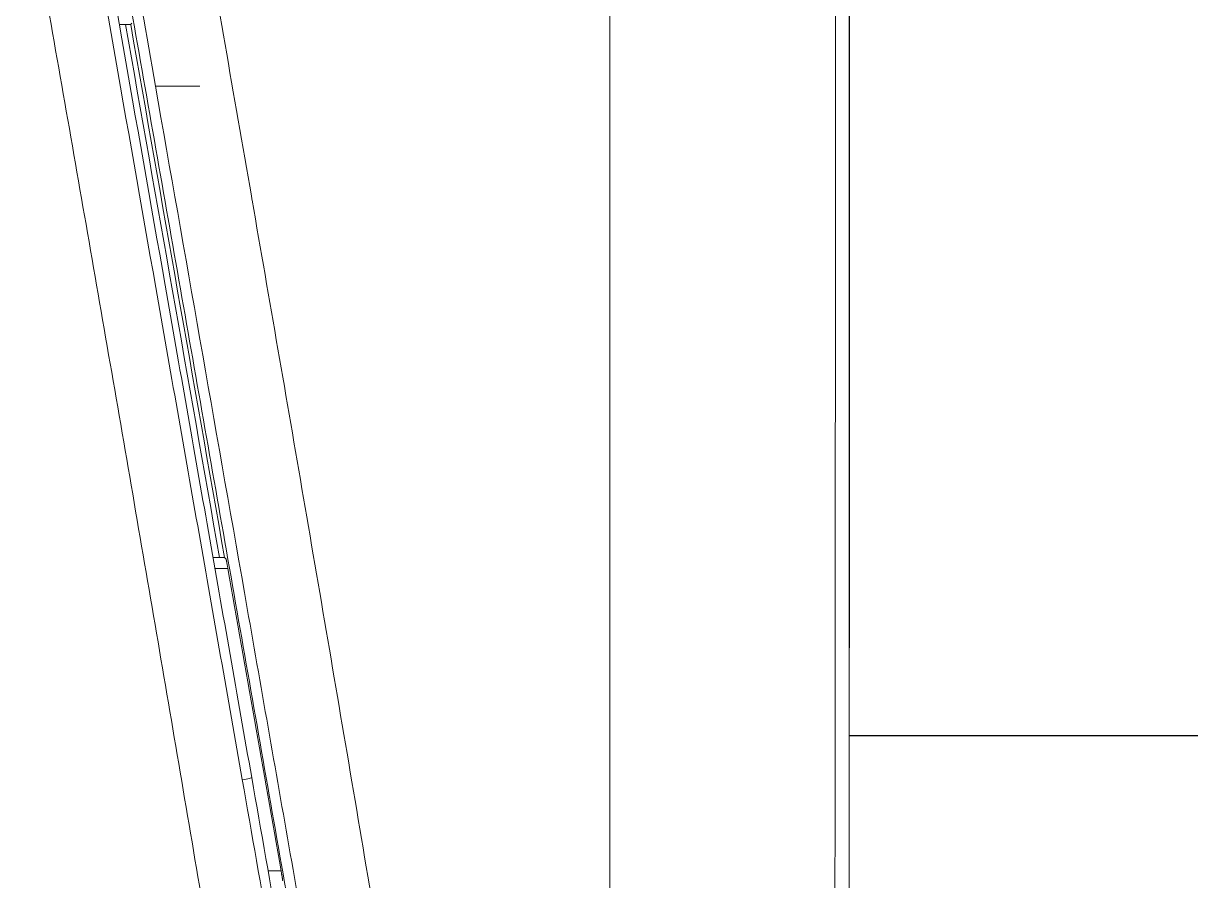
# Model space of a CAD drawing. Header units: millimetres. Extents: x 70151 to 230897, y 35202 to 113211.
# Drawn here: x 179277 to 179394.1, y 68849.7 to 68935.7 of the extents above; entities that cross this region are included whole.
import ezdxf

# ---------------------------------------------------------------- set-up
doc = ezdxf.new("R2010")
doc.units = ezdxf.units.MM
doc.header["$LTSCALE"] = 50
doc.layers.add('2-con', color=2, linetype='Continuous')
doc.layers.add('mark-B', color=2, linetype='Continuous', lineweight=20)
doc.layers.add('SS-ED', color=3, linetype='Continuous', lineweight=30)

# ---------------------------------------------------------------- blocks, each defined once
blk = doc.blocks.new('무풍1WAY 대형')
at = {"layer": 'mark-B'}
for p, q in [((-647.96, -91.24), (-646.65, -91.24)), ((-642.62, -121.53), (-641.32, -121.53)), ((-641.78, -122.66), (-641.13, -122.66)), ((-631.73, -176.09), (-632.36, -176.09))]:
    blk.add_line(p, q, dxfattribs=at)
blk.add_ellipse((-644.03, -100.39), major_axis=(-0.981, -0.172), ratio=0.033932, start_param=4.743301, end_param=6.335298, dxfattribs=at)
for points in [[(-705.02, -439.19), (-705, -306.24), (-704.98, -173.29), (-704.93, -40.34)], [(-642.62, -121.53), (-644.4, -111.43), (-646.18, -101.34), (-647.96, -91.24)], [(-642.29, -122.65), (-642.33, -122.61), (-642.38, -122.57), (-642.43, -122.53)], [(-632.87, -176.1), (-636.01, -158.28), (-639.15, -140.46), (-642.29, -122.65)], [(-641.78, -122.66), (-638.64, -140.47), (-635.5, -158.28), (-632.36, -176.09)], [(-639.82, -169.93), (-638.33, -169.93), (-636.84, -169.93), (-635.35, -169.93)], [(-632.97, -176.22), (-632.94, -176.18), (-632.9, -176.14), (-632.87, -176.1)]]:
    blk.add_open_spline(points, degree=3, dxfattribs=at)
for points, knots in [([(-705, -439.08), (-705, -405.86), (-704.99, -372.63), (-704.98, -306.19), (-704.98, -272.97), (-704.96, -206.52), (-704.95, -173.3), (-704.94, -123.47), (-704.94, -106.85), (-704.92, -73.63), (-704.92, -57.02), (-704.91, -40.41)], [0, 0, 0, 0, 0.25, 0.25, 0.5, 0.5, 0.75, 0.75, 0.875, 0.875, 1, 1, 1, 1]), ([(-703.47, -40.43), (-703.48, -57.04), (-703.5, -73.65), (-703.53, -106.87), (-703.54, -123.48), (-703.58, -173.32), (-703.59, -206.54), (-703.62, -272.98), (-703.63, -306.21), (-703.65, -372.65), (-703.66, -405.87), (-703.66, -439.1)], [0, 0, 0, 0, 0.125, 0.125, 0.25, 0.25, 0.5, 0.5, 0.75, 0.75, 1, 1, 1, 1]), ([(-680.92, -52.48), (-680.92, -53.12), (-680.92, -54.4), (-680.92, -56.34), (-680.92, -58.28), (-680.92, -60.24), (-680.92, -62.22), (-680.92, -64.2), (-680.92, -66.21), (-680.92, -68.22), (-680.92, -70.25), (-680.92, -72.29), (-680.92, -74.35), (-680.92, -76.42), (-680.92, -78.5), (-680.92, -80.6), (-680.92, -82.71), (-680.92, -84.83), (-680.92, -86.97), (-680.92, -89.12), (-680.92, -91.29), (-680.92, -93.47), (-680.92, -95.66), (-680.92, -97.87), (-680.92, -100.09), (-680.92, -102.33), (-680.92, -104.58), (-680.92, -106.84), (-680.92, -109.11), (-680.92, -111.4), (-680.92, -113.71), (-680.92, -116.02), (-680.92, -118.36), (-680.92, -120.7), (-680.92, -123.06), (-680.92, -125.43), (-680.92, -127.82), (-680.92, -130.22), (-680.92, -132.63), (-680.92, -135.06), (-680.92, -137.5), (-680.92, -146.31), (-680.92, -161.86), (-680.92, -184.51), (-680.92, -208.28), (-680.92, -227.16), (-680.92, -240.83), (-680.92, -248.96), (-680.92, -257.22), (-680.92, -265.6), (-680.92, -274.1), (-680.92, -282.73), (-680.92, -291.49), (-680.92, -300.37), (-680.92, -309.37), (-680.92, -318.51), (-680.92, -327.76), (-680.92, -337.14), (-680.92, -346.65), (-680.92, -356.28), (-680.92, -366.04), (-680.92, -375.92), (-680.92, -385.93), (-680.92, -396.06), (-680.92, -402.86), (-680.92, -406.28)], [0, 0, 0, 0, 0.005423, 0.010885, 0.016386, 0.021926, 0.027504, 0.033122, 0.038778, 0.044473, 0.050206, 0.055979, 0.06179, 0.067641, 0.07353, 0.079458, 0.085424, 0.09143, 0.097475, 0.103558, 0.10968, 0.115841, 0.122041, 0.12828, 0.134558, 0.140874, 0.14723, 0.153624, 0.160057, 0.166529, 0.17304, 0.179589, 0.186177, 0.192805, 0.19947, 0.206175, 0.212918, 0.219701, 0.226521, 0.233381, 0.240279, 0.247216, 0.308102, 0.37213, 0.439303, 0.509616, 0.532243, 0.555224, 0.578557, 0.602244, 0.626284, 0.650679, 0.675427, 0.700529, 0.725984, 0.751794, 0.777958, 0.804476, 0.831348, 0.858573, 0.886152, 0.914085, 0.94237, 0.971009, 1, 1, 1, 1]), ([(-660.48, -67.93), (-658.79, -78.04), (-655.39, -98.27), (-650.25, -128.46), (-646.78, -148.53), (-645.05, -158.48)], [0, 0, 0, 0, 0.334987, 0.669974, 1, 1, 1, 1]), ([(-635.35, -169.93), (-638.33, -153), (-641.31, -136.06), (-645.77, -110.66), (-647.26, -102.19), (-650.23, -85.26), (-651.71, -76.79), (-653.2, -68.33)], [0, 0, 0, 0, 0.5, 0.5, 0.75, 0.75, 1, 1, 1, 1]), ([(-652.15, -68.18), (-650.51, -77.51), (-648.87, -86.85), (-645.59, -105.53), (-643.96, -114.87), (-640.68, -133.54), (-639.04, -142.88), (-635.76, -161.56), (-634.12, -170.9), (-629.19, -198.92), (-625.91, -217.6), (-620.98, -245.62), (-619.34, -254.96), (-616.87, -268.97), (-616.05, -273.64), (-614.82, -280.64), (-614.41, -282.98), (-613.59, -287.65), (-613.17, -289.99), (-612.76, -292.32)], [0, 0, 0, 0, 0.125, 0.125, 0.25, 0.25, 0.375, 0.375, 0.5, 0.5, 0.75, 0.75, 0.875, 0.875, 0.9375, 0.9375, 0.96875, 0.96875, 1, 1, 1, 1]), ([(-645.01, -100.57), (-645.96, -95.16), (-646.91, -89.76), (-648.34, -81.65), (-648.81, -78.94), (-649.53, -74.89), (-649.76, -73.54), (-650.06, -71.85), (-650.12, -71.51), (-650.24, -70.84), (-650.3, -70.5), (-650.41, -69.82), (-650.5, -69.32), (-650.59, -68.81), (-650.65, -68.47), (-650.68, -68.3), (-650.71, -68.13)], [0, 0, 0, 0, 0.5, 0.5, 0.75, 0.75, 0.875, 0.875, 0.90625, 0.90625, 0.9375, 0.9375, 0.96875, 0.984375, 0.984375, 1, 1, 1, 1]), ([(-649.77, -67.93), (-649.74, -68.1), (-649.71, -68.26), (-649.65, -68.6), (-649.56, -69.11), (-649.47, -69.62), (-649.36, -70.29), (-649.3, -70.63), (-649.18, -71.31), (-648.88, -72.99), (-648.59, -74.68), (-647.87, -78.74), (-647.4, -81.44), (-645.97, -89.55), (-645.02, -94.96), (-644.07, -100.37)], [0, 0, 0, 0, 0.015625, 0.015625, 0.03125, 0.0625, 0.0625, 0.09375, 0.09375, 0.125, 0.25, 0.25, 0.5, 0.5, 1, 1, 1, 1]), ([(-611.57, -250.8), (-612.5, -245.67), (-615.11, -231.24), (-619.35, -207.51), (-624.28, -179.61), (-629.16, -151.71), (-633.98, -123.79), (-638.74, -95.87), (-641.87, -77.25), (-643.42, -67.94)], [0, 0, 0, 0, 0.084285, 0.236904, 0.389524, 0.542143, 0.694762, 0.847381, 1, 1, 1, 1]), ([(-648.12, -90.24), (-648.12, -90.24), (-648.12, -90.25), (-648.11, -90.27), (-648.11, -90.28), (-648.11, -90.3), (-648.11, -90.3), (-648.11, -90.31), (-648.11, -90.32), (-648.1, -90.35), (-648.1, -90.38), (-648.09, -90.43), (-648.09, -90.44), (-648.09, -90.46), (-648.09, -90.47), (-648.08, -90.5), (-648.08, -90.52), (-648.07, -90.59), (-648.06, -90.64), (-648.05, -90.71), (-648.05, -90.72), (-648.04, -90.75), (-648.03, -90.79), (-648.02, -90.86), (-648.01, -90.92), (-648, -90.97), (-648, -90.99), (-648, -91.02), (-647.99, -91.03), (-647.98, -91.11), (-647.97, -91.17), (-647.96, -91.24)], [0, 0, 0, 0, 0.125, 0.125, 0.1875, 0.1875, 0.21875, 0.21875, 0.25, 0.25, 0.375, 0.375, 0.40625, 0.40625, 0.4375, 0.4375, 0.5, 0.5, 0.625, 0.625, 0.65625, 0.65625, 0.6875, 0.75, 0.8125, 0.8125, 0.84375, 0.84375, 0.875, 0.875, 1, 1, 1, 1]), ([(-609.82, -298.11), (-610.13, -297.11), (-610.42, -296.11), (-610.73, -294.84), (-610.79, -294.59), (-610.9, -294.08), (-610.96, -293.82), (-611.12, -293.06), (-611.22, -292.55), (-611.36, -291.77), (-611.41, -291.52), (-611.5, -291), (-611.55, -290.75), (-611.68, -289.97), (-611.77, -289.46), (-612.04, -287.91), (-612.31, -286.37), (-612.59, -284.83), (-612.77, -283.8), (-612.86, -283.28), (-613.13, -281.74), (-613.31, -280.71), (-613.67, -278.65), (-613.86, -277.62), (-614.22, -275.56), (-614.4, -274.53), (-616.03, -265.26), (-617.48, -257.03), (-621.83, -232.32), (-624.73, -215.85), (-630.53, -182.91), (-633.43, -166.44), (-637.77, -141.74), (-639.22, -133.5), (-641.39, -121.15), (-642.12, -117.03), (-643.56, -108.8), (-644.29, -104.68), (-645.01, -100.57)], [0, 0, 0, 0, 0.015625, 0.015625, 0.019531, 0.019531, 0.023438, 0.023438, 0.03125, 0.03125, 0.035156, 0.035156, 0.039063, 0.039063, 0.046875, 0.046875, 0.0625, 0.070312, 0.070312, 0.078125, 0.078125, 0.09375, 0.09375, 0.109375, 0.109375, 0.125, 0.125, 0.25, 0.25, 0.5, 0.5, 0.75, 0.75, 0.875, 0.875, 0.9375, 0.9375, 1, 1, 1, 1]), ([(-644.07, -100.37), (-643.34, -104.48), (-642.62, -108.59), (-641.17, -116.82), (-640.45, -120.94), (-638.28, -133.28), (-636.83, -141.51), (-632.49, -166.2), (-629.59, -182.66), (-623.8, -215.58), (-620.9, -232.04), (-616.55, -256.74), (-615.1, -264.97), (-613.47, -274.23), (-613.29, -275.26), (-612.93, -277.31), (-612.74, -278.34), (-612.38, -280.4), (-612.2, -281.43), (-611.93, -282.97), (-611.84, -283.49), (-611.66, -284.52), (-611.38, -286.06), (-611.11, -287.6), (-610.84, -289.15), (-610.75, -289.66), (-610.62, -290.43), (-610.57, -290.69), (-610.48, -291.2), (-610.43, -291.46), (-610.29, -292.23), (-610.19, -292.74), (-610.03, -293.51), (-609.98, -293.77), (-609.86, -294.28), (-609.68, -295.04), (-609.48, -295.79), (-609.27, -296.55), (-609.16, -296.92), (-609.03, -297.36), (-608.96, -297.58), (-608.93, -297.69), (-608.91, -297.73), (-608.9, -297.77), (-608.9, -297.78), (-608.89, -297.8)], [0, 0, 0, 0, 0.0625, 0.0625, 0.125, 0.125, 0.25, 0.25, 0.5, 0.5, 0.75, 0.75, 0.875, 0.875, 0.890625, 0.890625, 0.90625, 0.90625, 0.921875, 0.921875, 0.929688, 0.929688, 0.9375, 0.953125, 0.953125, 0.960938, 0.960938, 0.964844, 0.964844, 0.96875, 0.96875, 0.976563, 0.976563, 0.980469, 0.980469, 0.984375, 0.992187, 0.992187, 0.996094, 0.998047, 0.999023, 0.999512, 0.999756, 0.999756, 1, 1, 1, 1]), ([(-642.62, -121.53), (-642.61, -121.6), (-642.6, -121.66), (-642.58, -121.75), (-642.58, -121.78), (-642.57, -121.85), (-642.56, -121.88), (-642.54, -121.97), (-642.53, -122.02), (-642.52, -122.1), (-642.51, -122.13), (-642.51, -122.17), (-642.5, -122.18), (-642.5, -122.2), (-642.5, -122.21), (-642.49, -122.27), (-642.48, -122.31), (-642.47, -122.36), (-642.47, -122.37), (-642.46, -122.39), (-642.46, -122.39), (-642.46, -122.42), (-642.45, -122.43), (-642.44, -122.47), (-642.44, -122.49), (-642.44, -122.51), (-642.43, -122.51), (-642.43, -122.52), (-642.43, -122.52), (-642.43, -122.53), (-642.43, -122.53)], [0, 0, 0, 0, 0.125, 0.125, 0.1875, 0.1875, 0.25, 0.25, 0.375, 0.375, 0.4375, 0.4375, 0.46875, 0.46875, 0.5, 0.5, 0.625, 0.625, 0.65625, 0.65625, 0.6875, 0.6875, 0.75, 0.75, 0.875, 0.875, 0.90625, 0.90625, 0.9375, 1, 1, 1, 1]), ([(-641.78, -122.66), (-641.81, -122.66), (-641.84, -122.66), (-641.89, -122.66), (-641.91, -122.66), (-641.94, -122.66), (-641.95, -122.66), (-642, -122.66), (-642.03, -122.66), (-642.07, -122.66), (-642.08, -122.66), (-642.11, -122.65), (-642.12, -122.65), (-642.15, -122.65), (-642.18, -122.65), (-642.2, -122.65), (-642.21, -122.65), (-642.23, -122.65), (-642.24, -122.65), (-642.26, -122.65), (-642.27, -122.65), (-642.28, -122.65), (-642.28, -122.65), (-642.28, -122.65), (-642.28, -122.65), (-642.29, -122.65)], [0, 0, 0, 0, 0.125, 0.125, 0.1875, 0.1875, 0.25, 0.25, 0.375, 0.375, 0.4375, 0.4375, 0.5, 0.5, 0.625, 0.625, 0.6875, 0.6875, 0.75, 0.75, 0.875, 0.875, 0.9375, 0.9375, 1, 1, 1, 1]), ([(-645.05, -158.48), (-645.03, -158.63), (-643.25, -168.89), (-639.68, -189.25), (-634.31, -219.55), (-628.87, -249.85), (-624.28, -275.09), (-621.04, -292.75), (-619.17, -302.84), (-618.24, -307.88), (-617.77, -310.41)], [0, 0, 0, 0, 0.002953, 0.202362, 0.401772, 0.601181, 0.800591, 0.900295, 0.950148, 1, 1, 1, 1]), ([(-613.8, -292.48), (-614.02, -291.21), (-614.25, -289.93), (-614.7, -287.38), (-614.92, -286.1), (-615.6, -282.27), (-616.04, -279.72), (-617.39, -272.06), (-618.29, -266.95), (-620.99, -251.63), (-622.78, -241.42), (-626.38, -220.99), (-628.17, -210.78), (-631.76, -190.36), (-633.56, -180.15), (-635.35, -169.93)], [0, 0, 0, 0, 0.03125, 0.03125, 0.0625, 0.0625, 0.125, 0.125, 0.25, 0.25, 0.5, 0.5, 0.75, 0.75, 1, 1, 1, 1]), ([(-632.87, -176.1), (-632.87, -176.09), (-632.86, -176.09), (-632.85, -176.09), (-632.85, -176.09), (-632.84, -176.09), (-632.83, -176.09), (-632.82, -176.09), (-632.8, -176.09), (-632.77, -176.09), (-632.76, -176.09), (-632.74, -176.09), (-632.73, -176.09), (-632.69, -176.09), (-632.67, -176.09), (-632.63, -176.09), (-632.61, -176.09), (-632.58, -176.09), (-632.56, -176.09), (-632.53, -176.09), (-632.49, -176.09), (-632.48, -176.09), (-632.43, -176.09), (-632.4, -176.09), (-632.36, -176.09)], [0, 0, 0, 0, 0.125, 0.125, 0.1875, 0.1875, 0.25, 0.25, 0.375, 0.375, 0.4375, 0.4375, 0.5, 0.5, 0.625, 0.625, 0.6875, 0.6875, 0.75, 0.8125, 0.8125, 0.875, 0.875, 1, 1, 1, 1])]:
    blk.add_open_spline(points, degree=3, knots=knots, dxfattribs=at)
blk = doc.blocks.new('dpdjzjs')
at = {"layer": 'SS-ED'}
blk.add_line((179359.87, 88856.28), (179832.35, 88856.28), dxfattribs=at)
at = {"layer": 'mark-B', "rotation": 180}
blk.add_blockref('무풍1WAY 대형', (178654.91, 88751.49), dxfattribs=at)

msp = doc.modelspace()

# ---------------------------------------------------------------- block references
at = {"layer": '2-con'}
msp.add_blockref('dpdjzjs', (0, -19992.04), dxfattribs=at)

doc.saveas('drawing.dxf')
